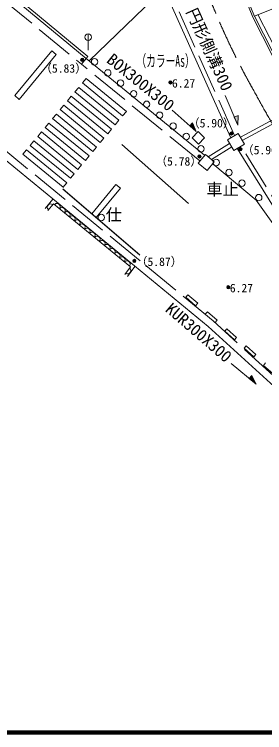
# Model space of a CAD drawing. Units: millimetres, scale not verified. Extents: x -205696 to 203092, y -138500 to 138701.
# Drawn here: x 87870 to 107231, y -138500 to -82868 of the extents above; entities that cross this region are included whole.
import ezdxf
from ezdxf.enums import TextEntityAlignment as Align

# ---------------------------------------------------------------- set-up
doc = ezdxf.new("R2010")
doc.units = ezdxf.units.MM
doc.header["$LTSCALE"] = 500
doc.header["$PDMODE"] = 32
doc.header["$PDSIZE"] = 250
doc.linetypes.add('DASHED', pattern=[7.5, 6, -1.5])
for name, color, linetype, lineweight in [('0-0_S-SUV', 7, 'Continuous', 13), ('0-3_S-SUV-FRAM', 7, 'Continuous', 13), ('0-4_S-SUV-TTL', 7, 'Continuous', 13)]:
    doc.layers.add(name, color=color, linetype=linetype, lineweight=lineweight)
doc.styles.add('ＭＳ ゴシック', font='')
doc.styles.get('ＭＳ ゴシック').set_extended_font_data('MS Gothic')

msp = doc.modelspace()

# ---------------------------------------------------------------- linework, layer by layer
at = {"layer": '0-0_S-SUV'}
for p, q in [((106446.9, -83031), (104857.9, -79070.9)), ((87275.5, -81185.2), (93435.5, -86285.3)), ((104594.2, -92391.8), (99473.2, -80938.6)), ((108985.8, -87358.9), (106708.8, -82882.8)), ((108718.4, -87494.9), (106441.4, -83018.8)), ((93580.5, -85636.9), (93580.5, -84386.8)), ((93051.5, -86730.9), (93435.5, -86285.3)), ((102582.9, -93766.2), (93432.8, -86283)), ((93422.5, -87828.9), (93134.2, -88174.5)), ((93134.2, -88174.5), (96245.2, -90726.5)), ((92845.9, -88520), (92557.7, -88865.6)), ((92557.7, -88865.6), (95668.7, -91417.7)), ((92845.9, -88520), (95957, -91072.1)), ((92269.4, -89211.2), (91981.1, -89556.8)), ((91981.1, -89556.8), (95092.2, -92108.8)), ((92269.4, -89211.2), (95380.4, -91763.2)), ((105150.5, -91454.7), (104172.6, -89153.8)), ((91692.9, -89902.3), (91404.6, -90247.9)), ((91692.9, -89902.3), (94803.9, -92454.4)), ((91116.3, -90593.5), (90828.1, -90939.1)), ((91116.3, -90593.5), (94227.4, -93145.5)), ((91404.6, -90247.9), (94515.6, -92800)), ((101946.8, -91946.9), (100086.6, -90276.5)), ((90828.1, -90939.1), (93939.1, -93491.1)), ((95957, -91072.1), (95668.7, -91417.7)), ((90539.8, -91284.7), (90251.5, -91630.2)), ((90251.5, -91630.2), (93362.6, -94182.3)), ((90539.8, -91284.7), (93650.8, -93836.7)), ((95380.4, -91763.2), (95092.2, -92108.8)), ((89963.3, -91975.8), (89675, -92321.4)), ((89675, -92321.4), (92786, -94873.4)), ((89963.3, -91975.8), (93074.3, -94527.9)), ((104358.6, -92597), (105180.5, -92102.2)), ((89386.7, -92667), (89098.5, -93012.5)), ((89386.7, -92667), (92497.8, -95219)), ((94803.9, -92454.4), (94515.6, -92800)), ((88810.2, -93358.1), (88521.9, -93703.7)), ((88810.2, -93358.1), (91921.2, -95910.2)), ((89098.5, -93012.5), (92209.5, -95564.6)), ((94227.4, -93145.5), (93939.1, -93491.1)), ((109033, -99605.2), (105143, -93280.1)), ((88521.9, -93703.7), (91633, -96255.7)), ((93650.8, -93836.7), (93362.6, -94182.3)), ((93074.3, -94527.9), (92786, -94873.4)), ((106579.6, -97253.1), (103211.6, -94435.2)), ((92497.8, -95219), (92209.5, -95564.6)), ((91921.2, -95910.2), (91624.4, -96266)), ((93851.4, -98328.1), (95713.5, -96040)), ((96071.5, -96319), (95713.5, -96040)), ((94209.4, -98607.1), (96071.5, -96319)), ((90254.4, -97899), (90852.4, -97186)), ((108509.6, -99990.1), (106579.6, -97253.1)), ((93851.4, -98328.1), (94209.4, -98607.1)), ((97186.5, -102389.1), (96619.5, -103166.1)), ((101136.5, -104769.9), (101301.5, -104582.2)), ((101301.5, -104582.2), (102052.6, -105242.4)), ((101136.5, -104769.9), (101887.6, -105430.2)), ((102052.6, -105242.4), (101887.6, -105430.2)), ((102803.7, -105902.6), (102632.8, -106088.6)), ((102803.7, -105902.6), (103554.8, -106562.8)), ((103554.8, -106562.8), (103389.8, -106750.6)), ((104140.9, -107410.8), (104305.9, -107223)), ((104305.9, -107223), (105057, -107883.2)), ((104140.9, -107410.8), (104892, -108071)), ((104892, -108071), (105057, -107883.2)), ((105808.1, -108543.4), (105643.1, -108731.2)), ((105643.1, -108731.2), (106394.2, -109391.4)), ((105808.1, -108543.4), (106559.3, -109203.6)), ((106559.3, -109203.6), (106394.2, -109391.4)), ((106565.7, -111509.8), (104642.2, -109912.8)), ((107310.4, -109863.8), (107145.3, -110051.6))]:
    msp.add_line(p, q, dxfattribs=at)
at = {"layer": '0-0_S-SUV', "linetype": 'DASHED'}
for p, q in [((104904.6, -92253), (99783.6, -80799.8)), ((93051.5, -86730.9), (93089.5, -86692.9)), ((102212.6, -94219), (93062.5, -86735.9)), ((105355.4, -92379.9), (108930.1, -90438.7)), ((105498.6, -92643.6), (109073.3, -90702.4)), ((102864.8, -93910.3), (104526, -92879.1)), ((103109.4, -94111.6), (104684.2, -93133.9)), ((109322.7, -99427.1), (105432.6, -93102))]:
    msp.add_line(p, q, dxfattribs=at)
at = {"layer": '0-0_S-SUV', "lineweight": 25}
for p, q in [((96185.5, -92956), (101349.5, -97518.1)), ((91607.4, -96388), (97587.5, -101494.1))]:
    msp.add_line(p, q, dxfattribs=at)
at = {"layer": '0-0_S-SUV', "linetype": 'DASHED'}
for points in [[(55751, -56210.3), (60585, -60088.4), (72488.2, -69863.6), (86902.4, -81635.8), (93062.5, -86735.9)], [(120749.7, -127079.6), (112049.7, -115000.4), (110660.6, -113360.3), (103254.5, -106607.2), (97596.5, -101955.1), (84426.3, -91152.9)]]:
    msp.add_lwpolyline(points, dxfattribs=at)
at = {"layer": '0-0_S-SUV'}
for points in [[(129964.9, -120816.5), (122574.8, -109863.3), (117429.8, -102065.2), (111381.7, -92424), (108584.7, -87562.9), (106307.7, -83086.9), (104718.7, -79126.8)], [(87403, -81031.1), (93563.1, -86131.2), (93432.8, -86283)], [(93667.8, -86475.2), (99357.4, -80944.2), (99783.6, -80799.8)], [(106439.7, -83013.1), (109467.6, -81798.1), (112233.7, -86888.9)], [(90766.4, -85687.9), (87901.4, -89163.9), (88249.4, -89448.9)], [(90766.4, -85687.9), (91114.4, -85972.9), (88249.4, -89448.9)], [(93422.5, -87828.9), (96533.5, -90380.9), (96245.2, -90726.5)], [(84055.3, -91605.2), (97158.2, -102352.2), (102871.4, -107049.6), (110238.6, -113767.2), (111588.4, -115360.9), (120082.4, -127154)], [(104358.6, -92597), (104851.6, -93416), (105673.5, -92921.3), (105180.5, -92102.2)], [(90445.9, -98059.7), (90884.9, -97536.3), (96845.4, -102432.5), (96417.5, -103018.8)], [(107145.3, -110051.6), (107895.6, -110711.1), (108060.6, -110523.3)]]:
    msp.add_lwpolyline(points, dxfattribs=at)
for points in [[(105150.5, -91454.7), (105176.3, -90705.1), (104884.6, -90829.1)], [(101946.8, -91946.9), (101652.8, -91256.9), (101441, -91492.7)], [(102587.6, -92434), (102086.6, -91944), (101616.5, -92424.6), (102117.5, -92914.6)], [(102100.6, -94391), (102784.6, -94954), (103329.1, -94292.5), (102645.1, -93729.4)], [(106565.7, -111509.8), (106245.2, -110831.7), (106042.7, -111075.6)]]:
    msp.add_lwpolyline(points, close=True, dxfattribs=at)
for centre, radius in [((93580.5, -84636.8), 250), ((93123.5, -86386.9), 125), ((93123.5, -86386.9), 100), ((93123.5, -86386.9), 75), ((93123.5, -86386.9), 50), ((93123.5, -86386.9), 25), ((93123.5, -86386.9), 10), ((94075.5, -86541.9), 250), ((95094.5, -87403.9), 250), ((96087.5, -88190.9), 250), ((99946.6, -88139.9), 125), ((99946.6, -88139.9), 100), ((99946.6, -88139.9), 75), ((99946.6, -88139.9), 50), ((99946.6, -88139.9), 25), ((99946.6, -88139.9), 10), ((97098.5, -89014.9), 250), ((98106.5, -89832.9), 250), ((99109.5, -90681), 250), ((100148.5, -91521), 250), ((101171.6, -92326), 250), ((104658.6, -92093), 125), ((104658.6, -92093), 100), ((104658.6, -92093), 75), ((104658.6, -92093), 50), ((104658.6, -92093), 25), ((104658.6, -92093), 10), ((102307.6, -93278), 250), ((105366.6, -93314), 125), ((105366.6, -93314), 100), ((105366.6, -93314), 75), ((105366.6, -93314), 50), ((105366.6, -93314), 25), ((105366.6, -93314), 10), ((102187.6, -93871), 125), ((102187.6, -93871), 100), ((102187.6, -93871), 75), ((102187.6, -93871), 50), ((102187.6, -93871), 25), ((102187.6, -93871), 10), ((103489.6, -94342), 250), ((104475.6, -95119), 250), ((105479.6, -95942.1), 250), ((106774.6, -97062.1), 250), ((94594.4, -98601.1), 250), ((97151.5, -101960.1), 125), ((97151.5, -101960.1), 100), ((97151.5, -101960.1), 75), ((97151.5, -101960.1), 50), ((97151.5, -101960.1), 25), ((97151.5, -101960.1), 10), ((104419.6, -104000.2), 125), ((104419.6, -104000.2), 100), ((104419.6, -104000.2), 75), ((104419.6, -104000.2), 50), ((104419.6, -104000.2), 25), ((104419.6, -104000.2), 10)]:
    msp.add_circle(centre, radius, dxfattribs=at)
at = {"layer": '0-0_S-SUV', "linetype": 'DASHED'}
for centre, radius, start, end in [((154113.4, -61633.4), 54898.7, 199.54079, 209.52054), ((209269, -32917.6), 117063.8, 208.44894, 211.45681)]:
    msp.add_arc(centre, radius, start, end, dxfattribs=at)
at = {"layer": '0-0_S-SUV'}
for centre, start, end in [((90665.4, -97798), 50.01321, 230.01266), ((91160.6, -97762.8), 320.59852, 140.59902), ((91547, -98080.1), 320.59877, 140.59877), ((91933.3, -98397.5), 320.59877, 140.59877), ((92319.7, -98714.9), 320.59877, 140.59877), ((92706.1, -99032.3), 320.59877, 140.59877), ((93092.4, -99349.6), 320.59877, 140.59877), ((93478.8, -99667), 320.59877, 140.59877), ((93865.1, -99984.4), 320.59877, 140.59877), ((94251.5, -100301.7), 320.59877, 140.59877), ((94637.9, -100619.1), 320.59877, 140.59877), ((95024.2, -100936.5), 320.59852, 140.59902), ((95410.6, -101253.9), 320.59852, 140.59902), ((95796.9, -101571.2), 320.59877, 140.59877), ((96183.3, -101888.6), 320.59877, 140.59877), ((96569.7, -102206), 320.59852, 140.59902), ((96631.4, -102725.6), 233.88048, 53.88048)]:
    msp.add_arc(centre, 250, start, end, dxfattribs=at)
for p in [(93123.5, -86386.9), (99946.6, -88139.9), (104658.6, -92093), (105366.6, -93314), (102187.6, -93871), (97151.5, -101960.1), (104419.6, -104000.2)]:
    msp.add_point(p, dxfattribs=at)
for points in [[(105150.5, -91454.7), (105176.3, -90705.1), (104884.6, -90829.1)], [(101946.8, -91946.9), (101652.8, -91256.9), (101441, -91492.7)], [(106565.7, -111509.8), (106245.2, -110831.7), (106042.7, -111075.6)]]:
    msp.add_solid(points, dxfattribs=at)
at = {"layer": '0-3_S-SUV-FRAM'}
msp.add_lwpolyline([(96417.5, -103018.8), (96845.4, -102432.5), (90884.9, -97536.3), (90445.9, -98059.7)], dxfattribs=at)
at = {"layer": '0-4_S-SUV-TTL', "lineweight": 140}
msp.add_lwpolyline([(199750, 138000), (199750, -138500), (-200250, -138500)], dxfattribs=at)

# ---------------------------------------------------------------- texts
at = {"layer": '0-0_S-SUV', "style": 'ＭＳ ゴシック'}
for s, rotation, p in [('円形側溝300', 294.236, (100897.3, -82745.7)), ('BOX300X300', 321.22, (94757.9, -86744.1)), ('KUR300X300', 319.221, (99297.7, -106029))]:
    msp.add_text(s, height=916.4, rotation=rotation, dxfattribs=at).set_placement(p, align=Align.BOTTOM_LEFT)
at = {"layer": '0-0_S-SUV', "style": 'ＭＳ ゴシック', "width": 0.6}
msp.add_text('（カラーAs）', height=916.4, dxfattribs=at).set_placement((97319.1, -87203), align=Align.BOTTOM_LEFT)
at = {"layer": '0-0_S-SUV', "style": 'ＭＳ ゴシック'}
for s, height, p in [('（5.83）', 659.8, (89876.6, -87582.8)), ('6.27', 659.8, (100064.2, -88733.6)), ('（5.90）', 659.8, (101305.5, -91821)), ('（5.90）', 659.8, (105484.3, -93907.7)), ('（5.78）', 659.8, (98785.2, -94778.4)), ('車止', 916.4, (102726.1, -97156.4)), ('仕', 916.4, (94934.3, -99116)), ('（5.87）', 659.8, (97269.1, -102553.8)), ('6.27', 659.8, (104537.2, -104593.9))]:
    msp.add_text(s, height=height, dxfattribs=at).set_placement(p, align=Align.BOTTOM_LEFT)

doc.saveas('drawing.dxf')
